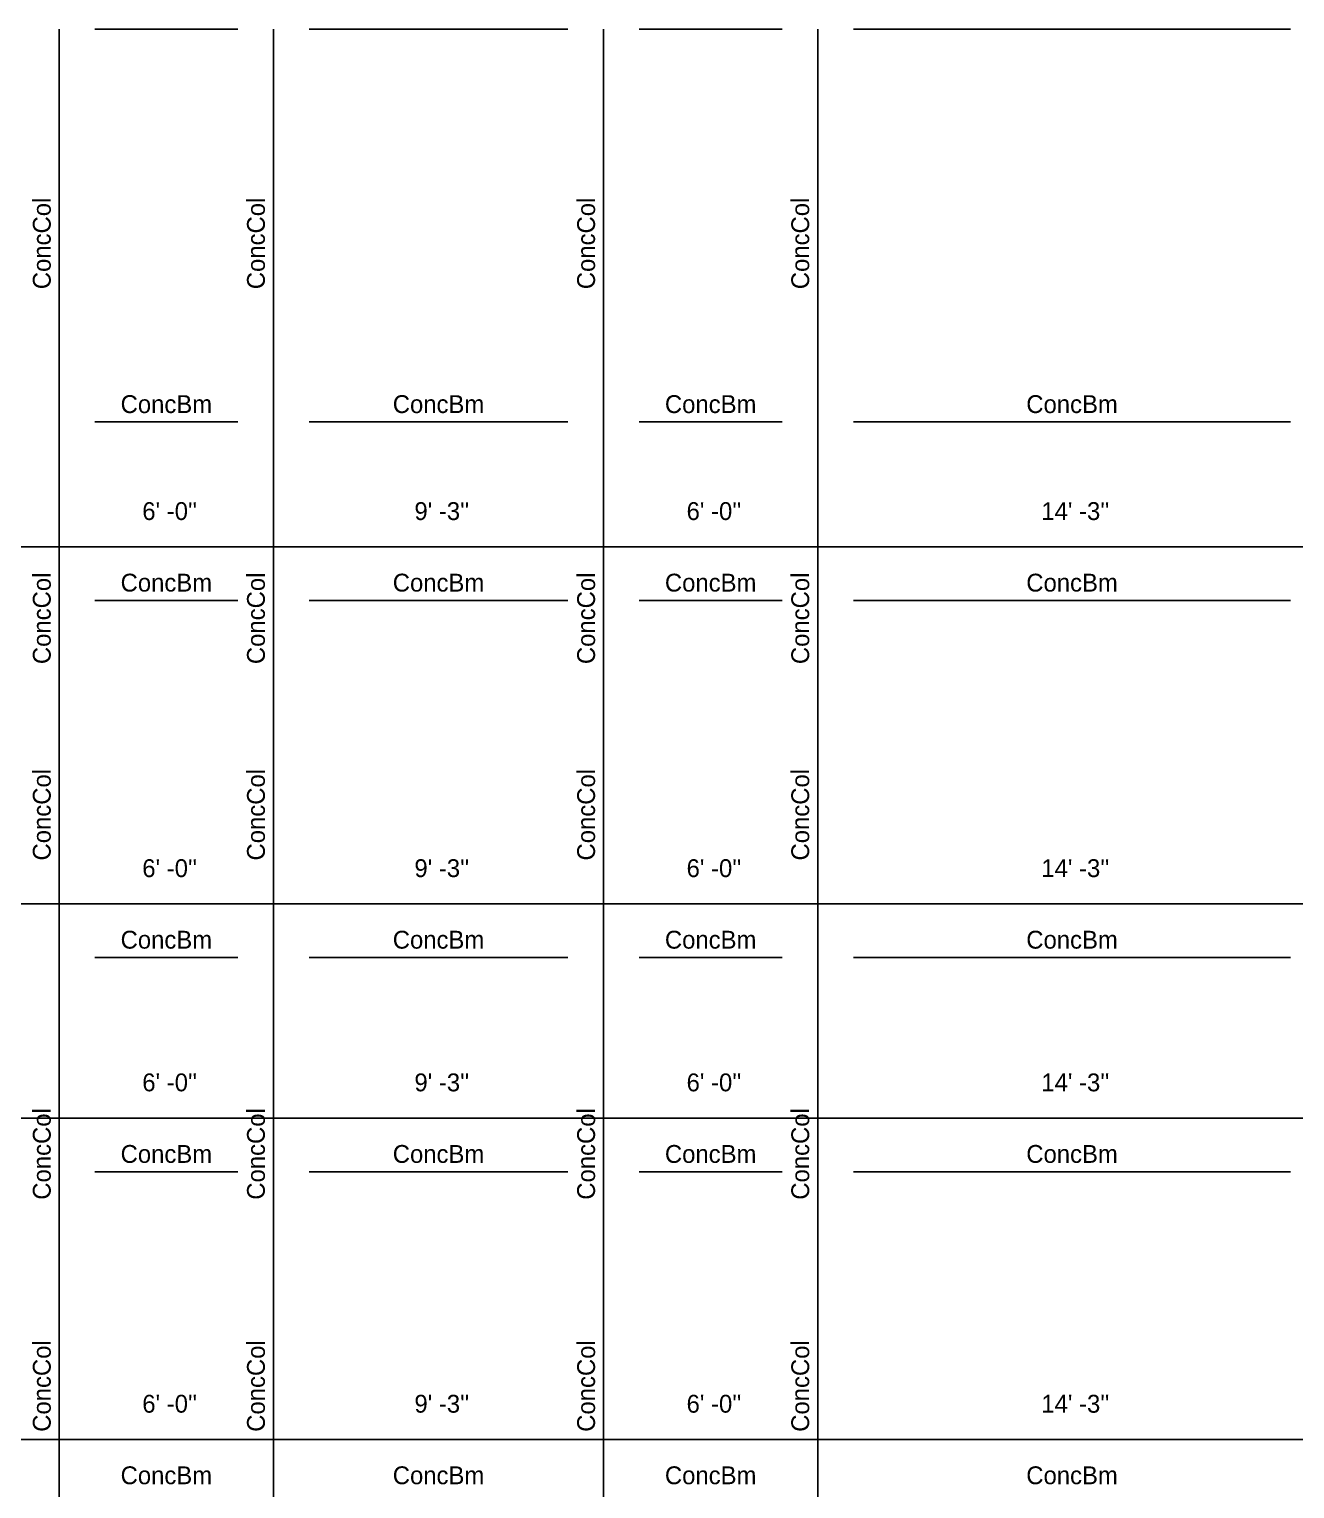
# Model space of a CAD drawing. Extents: x -38 to 2998, y -195 to 11529.
# Drawn here: x 904.9 to 1330.4, y 1621.5 to 2112 of the extents above; entities that cross this region are included whole.
import ezdxf
from ezdxf.enums import TextEntityAlignment as Align

# ---------------------------------------------------------------- set-up
doc = ezdxf.new("R2010")
doc.units = 0
doc.header["$MEASUREMENT"] = 0
doc.layers.get('0').update_dxf_attribs({"linetype": 'CONTINUOUS'})
for name, color, linetype in [('CENTERLINES', 7, 'CONTINUOUS'), ('DIMENSIONS', 4, 'CONTINUOUS'), ('TEXT', 5, 'CONTINUOUS')]:
    doc.layers.add(name, color=color, linetype=linetype)
doc.dimstyles.get("Standard").update_dxf_attribs({"dimtxt": 0.18, "dimasz": 0.18, "dimexe": 0.18, "dimexo": 0.0625, "dimgap": 0.09, "dimtad": 0, "dimtih": 1, "dimtoh": 1, "dimdec": 4, "dimzin": 0, "dimtxsty": 'STANDARD', "dimcen": 0.09, "dimazin": 3, "dimtfac": 1, "dimtdec": 4, "dimtofl": 0, "dimtmove": 0, "dimatfit": 3, "dimtolj": 1, "dimtzin": 0})

# ---------------------------------------------------------------- blocks, each defined once
blk = doc.blocks.new('*D3475')
at = {"color": 1, "linetype": 'BYBLOCK'}
for points in [[(748.77, 1750.77), (747.71, 1749.71), (740.29, 1742.29), (739.23, 1741.23)], [(919.77, 1750.77), (918.71, 1749.71), (911.29, 1742.29), (910.23, 1741.23)]]:
    blk.add_solid(points, dxfattribs=at)
at = {"layer": 'DIMENSIONS', "color": 9, "linetype": 'BYBLOCK'}
for p, q in [((744, 1746), (744, 1764)), ((915, 1746), (915, 1764))]:
    blk.add_line(p, q, dxfattribs=at)
at = {"layer": 'DIMENSIONS', "color": 0, "linetype": 'BYBLOCK'}
blk.add_line((744, 1746), (915, 1746), dxfattribs=at)
at = {"layer": 'DIMENSIONS', "color": 0, "linetype": 'BYBLOCK', "insert": (829.5, 1758), "char_height": 6, "attachment_point": 5}
blk.add_mtext("\\A1; 14' -3''", dxfattribs=at)
blk = doc.blocks.new('*D3476')
at = {"color": 1, "linetype": 'BYBLOCK'}
for points in [[(919.77, 1750.77), (918.71, 1749.71), (911.29, 1742.29), (910.23, 1741.23)], [(991.77, 1750.77), (990.71, 1749.71), (983.29, 1742.29), (982.23, 1741.23)]]:
    blk.add_solid(points, dxfattribs=at)
at = {"layer": 'DIMENSIONS', "color": 9, "linetype": 'BYBLOCK'}
for p, q in [((915, 1746), (915, 1764)), ((987, 1746), (987, 1764))]:
    blk.add_line(p, q, dxfattribs=at)
at = {"layer": 'DIMENSIONS', "color": 0, "linetype": 'BYBLOCK'}
blk.add_line((915, 1746), (987, 1746), dxfattribs=at)
at = {"layer": 'DIMENSIONS', "color": 0, "linetype": 'BYBLOCK', "insert": (951, 1758), "char_height": 6, "attachment_point": 5}
blk.add_mtext("\\A1; 6' -0''", dxfattribs=at)
blk = doc.blocks.new('*D3477')
at = {"color": 1, "linetype": 'BYBLOCK'}
for points in [[(991.77, 1750.77), (990.71, 1749.71), (983.29, 1742.29), (982.23, 1741.23)], [(1102.77, 1750.77), (1101.71, 1749.71), (1094.29, 1742.29), (1093.23, 1741.23)]]:
    blk.add_solid(points, dxfattribs=at)
at = {"layer": 'DIMENSIONS', "color": 9, "linetype": 'BYBLOCK'}
for p, q in [((987, 1746), (987, 1764)), ((1098, 1746), (1098, 1764))]:
    blk.add_line(p, q, dxfattribs=at)
at = {"layer": 'DIMENSIONS', "color": 0, "linetype": 'BYBLOCK'}
blk.add_line((987, 1746), (1098, 1746), dxfattribs=at)
at = {"layer": 'DIMENSIONS', "color": 0, "linetype": 'BYBLOCK', "insert": (1042.5, 1758), "char_height": 6, "attachment_point": 5}
blk.add_mtext("\\A1; 9' -3''", dxfattribs=at)
blk = doc.blocks.new('*D3478')
at = {"color": 1, "linetype": 'BYBLOCK'}
for points in [[(1102.77, 1750.77), (1101.71, 1749.71), (1094.29, 1742.29), (1093.23, 1741.23)], [(1174.77, 1750.77), (1173.71, 1749.71), (1166.29, 1742.29), (1165.23, 1741.23)]]:
    blk.add_solid(points, dxfattribs=at)
at = {"layer": 'DIMENSIONS', "color": 9, "linetype": 'BYBLOCK'}
for p, q in [((1098, 1746), (1098, 1764)), ((1170, 1746), (1170, 1764))]:
    blk.add_line(p, q, dxfattribs=at)
at = {"layer": 'DIMENSIONS', "color": 0, "linetype": 'BYBLOCK'}
blk.add_line((1098, 1746), (1170, 1746), dxfattribs=at)
at = {"layer": 'DIMENSIONS', "color": 0, "linetype": 'BYBLOCK', "insert": (1134, 1758), "char_height": 6, "attachment_point": 5}
blk.add_mtext("\\A1; 6' -0''", dxfattribs=at)
blk = doc.blocks.new('*D3479')
at = {"color": 1, "linetype": 'BYBLOCK'}
for points in [[(1174.77, 1750.77), (1173.71, 1749.71), (1166.29, 1742.29), (1165.23, 1741.23)], [(1345.77, 1750.77), (1344.71, 1749.71), (1337.29, 1742.29), (1336.23, 1741.23)]]:
    blk.add_solid(points, dxfattribs=at)
at = {"layer": 'DIMENSIONS', "color": 9, "linetype": 'BYBLOCK'}
for p, q in [((1170, 1746), (1170, 1764)), ((1341, 1746), (1341, 1764))]:
    blk.add_line(p, q, dxfattribs=at)
at = {"layer": 'DIMENSIONS', "color": 0, "linetype": 'BYBLOCK'}
blk.add_line((1170, 1746), (1341, 1746), dxfattribs=at)
at = {"layer": 'DIMENSIONS', "color": 0, "linetype": 'BYBLOCK', "insert": (1255.5, 1758), "char_height": 6, "attachment_point": 5}
blk.add_mtext("\\A1; 14' -3''", dxfattribs=at)
blk = doc.blocks.new('*D3491')
at = {"color": 1, "linetype": 'BYBLOCK'}
for points in [[(748.77, 1942.77), (747.71, 1941.71), (740.29, 1934.29), (739.23, 1933.23)], [(919.77, 1942.77), (918.71, 1941.71), (911.29, 1934.29), (910.23, 1933.23)]]:
    blk.add_solid(points, dxfattribs=at)
at = {"layer": 'DIMENSIONS', "color": 9, "linetype": 'BYBLOCK'}
for p, q in [((744, 1938), (744, 1956)), ((915, 1938), (915, 1956))]:
    blk.add_line(p, q, dxfattribs=at)
at = {"layer": 'DIMENSIONS', "color": 0, "linetype": 'BYBLOCK'}
blk.add_line((744, 1938), (915, 1938), dxfattribs=at)
at = {"layer": 'DIMENSIONS', "color": 0, "linetype": 'BYBLOCK', "insert": (829.5, 1950), "char_height": 6, "attachment_point": 5}
blk.add_mtext("\\A1; 14' -3''", dxfattribs=at)
blk = doc.blocks.new('*D3492')
at = {"color": 1, "linetype": 'BYBLOCK'}
for points in [[(919.77, 1942.77), (918.71, 1941.71), (911.29, 1934.29), (910.23, 1933.23)], [(991.77, 1942.77), (990.71, 1941.71), (983.29, 1934.29), (982.23, 1933.23)]]:
    blk.add_solid(points, dxfattribs=at)
at = {"layer": 'DIMENSIONS', "color": 9, "linetype": 'BYBLOCK'}
for p, q in [((915, 1938), (915, 1956)), ((987, 1938), (987, 1956))]:
    blk.add_line(p, q, dxfattribs=at)
at = {"layer": 'DIMENSIONS', "color": 0, "linetype": 'BYBLOCK'}
blk.add_line((915, 1938), (987, 1938), dxfattribs=at)
at = {"layer": 'DIMENSIONS', "color": 0, "linetype": 'BYBLOCK', "insert": (951, 1950), "char_height": 6, "attachment_point": 5}
blk.add_mtext("\\A1; 6' -0''", dxfattribs=at)
blk = doc.blocks.new('*D3493')
at = {"color": 1, "linetype": 'BYBLOCK'}
for points in [[(991.77, 1942.77), (990.71, 1941.71), (983.29, 1934.29), (982.23, 1933.23)], [(1102.77, 1942.77), (1101.71, 1941.71), (1094.29, 1934.29), (1093.23, 1933.23)]]:
    blk.add_solid(points, dxfattribs=at)
at = {"layer": 'DIMENSIONS', "color": 9, "linetype": 'BYBLOCK'}
for p, q in [((987, 1938), (987, 1956)), ((1098, 1938), (1098, 1956))]:
    blk.add_line(p, q, dxfattribs=at)
at = {"layer": 'DIMENSIONS', "color": 0, "linetype": 'BYBLOCK'}
blk.add_line((987, 1938), (1098, 1938), dxfattribs=at)
at = {"layer": 'DIMENSIONS', "color": 0, "linetype": 'BYBLOCK', "insert": (1042.5, 1950), "char_height": 6, "attachment_point": 5}
blk.add_mtext("\\A1; 9' -3''", dxfattribs=at)
blk = doc.blocks.new('*D3494')
at = {"color": 1, "linetype": 'BYBLOCK'}
for points in [[(1102.77, 1942.77), (1101.71, 1941.71), (1094.29, 1934.29), (1093.23, 1933.23)], [(1174.77, 1942.77), (1173.71, 1941.71), (1166.29, 1934.29), (1165.23, 1933.23)]]:
    blk.add_solid(points, dxfattribs=at)
at = {"layer": 'DIMENSIONS', "color": 9, "linetype": 'BYBLOCK'}
for p, q in [((1098, 1938), (1098, 1956)), ((1170, 1938), (1170, 1956))]:
    blk.add_line(p, q, dxfattribs=at)
at = {"layer": 'DIMENSIONS', "color": 0, "linetype": 'BYBLOCK'}
blk.add_line((1098, 1938), (1170, 1938), dxfattribs=at)
at = {"layer": 'DIMENSIONS', "color": 0, "linetype": 'BYBLOCK', "insert": (1134, 1950), "char_height": 6, "attachment_point": 5}
blk.add_mtext("\\A1; 6' -0''", dxfattribs=at)
blk = doc.blocks.new('*D3495')
at = {"color": 1, "linetype": 'BYBLOCK'}
for points in [[(1174.77, 1942.77), (1173.71, 1941.71), (1166.29, 1934.29), (1165.23, 1933.23)], [(1345.77, 1942.77), (1344.71, 1941.71), (1337.29, 1934.29), (1336.23, 1933.23)]]:
    blk.add_solid(points, dxfattribs=at)
at = {"layer": 'DIMENSIONS', "color": 9, "linetype": 'BYBLOCK'}
for p, q in [((1170, 1938), (1170, 1956)), ((1341, 1938), (1341, 1956))]:
    blk.add_line(p, q, dxfattribs=at)
at = {"layer": 'DIMENSIONS', "color": 0, "linetype": 'BYBLOCK'}
blk.add_line((1170, 1938), (1341, 1938), dxfattribs=at)
at = {"layer": 'DIMENSIONS', "color": 0, "linetype": 'BYBLOCK', "insert": (1255.5, 1950), "char_height": 6, "attachment_point": 5}
blk.add_mtext("\\A1; 14' -3''", dxfattribs=at)
blk = doc.blocks.new('*D3945')
at = {"color": 1, "linetype": 'BYBLOCK'}
for points in [[(748.77, 1642.77), (747.71, 1641.71), (740.29, 1634.29), (739.23, 1633.23)], [(919.77, 1642.77), (918.71, 1641.71), (911.29, 1634.29), (910.23, 1633.23)]]:
    blk.add_solid(points, dxfattribs=at)
at = {"layer": 'DIMENSIONS', "color": 9, "linetype": 'BYBLOCK'}
for p, q in [((744, 1638), (744, 1656)), ((915, 1638), (915, 1656))]:
    blk.add_line(p, q, dxfattribs=at)
at = {"layer": 'DIMENSIONS', "color": 0, "linetype": 'BYBLOCK'}
blk.add_line((744, 1638), (915, 1638), dxfattribs=at)
at = {"layer": 'DIMENSIONS', "color": 0, "linetype": 'BYBLOCK', "insert": (829.5, 1650), "char_height": 6, "attachment_point": 5}
blk.add_mtext("\\A1; 14' -3''", dxfattribs=at)
blk = doc.blocks.new('*D3946')
at = {"color": 1, "linetype": 'BYBLOCK'}
for points in [[(919.77, 1642.77), (918.71, 1641.71), (911.29, 1634.29), (910.23, 1633.23)], [(991.77, 1642.77), (990.71, 1641.71), (983.29, 1634.29), (982.23, 1633.23)]]:
    blk.add_solid(points, dxfattribs=at)
at = {"layer": 'DIMENSIONS', "color": 9, "linetype": 'BYBLOCK'}
for p, q in [((915, 1638), (915, 1656)), ((987, 1638), (987, 1656))]:
    blk.add_line(p, q, dxfattribs=at)
at = {"layer": 'DIMENSIONS', "color": 0, "linetype": 'BYBLOCK'}
blk.add_line((915, 1638), (987, 1638), dxfattribs=at)
at = {"layer": 'DIMENSIONS', "color": 0, "linetype": 'BYBLOCK', "insert": (951, 1650), "char_height": 6, "attachment_point": 5}
blk.add_mtext("\\A1; 6' -0''", dxfattribs=at)
blk = doc.blocks.new('*D3947')
at = {"color": 1, "linetype": 'BYBLOCK'}
for points in [[(991.77, 1642.77), (990.71, 1641.71), (983.29, 1634.29), (982.23, 1633.23)], [(1102.77, 1642.77), (1101.71, 1641.71), (1094.29, 1634.29), (1093.23, 1633.23)]]:
    blk.add_solid(points, dxfattribs=at)
at = {"layer": 'DIMENSIONS', "color": 9, "linetype": 'BYBLOCK'}
for p, q in [((987, 1638), (987, 1656)), ((1098, 1638), (1098, 1656))]:
    blk.add_line(p, q, dxfattribs=at)
at = {"layer": 'DIMENSIONS', "color": 0, "linetype": 'BYBLOCK'}
blk.add_line((987, 1638), (1098, 1638), dxfattribs=at)
at = {"layer": 'DIMENSIONS', "color": 0, "linetype": 'BYBLOCK', "insert": (1042.5, 1650), "char_height": 6, "attachment_point": 5}
blk.add_mtext("\\A1; 9' -3''", dxfattribs=at)
blk = doc.blocks.new('*D3948')
at = {"color": 1, "linetype": 'BYBLOCK'}
for points in [[(1102.77, 1642.77), (1101.71, 1641.71), (1094.29, 1634.29), (1093.23, 1633.23)], [(1174.77, 1642.77), (1173.71, 1641.71), (1166.29, 1634.29), (1165.23, 1633.23)]]:
    blk.add_solid(points, dxfattribs=at)
at = {"layer": 'DIMENSIONS', "color": 9, "linetype": 'BYBLOCK'}
for p, q in [((1098, 1638), (1098, 1656)), ((1170, 1638), (1170, 1656))]:
    blk.add_line(p, q, dxfattribs=at)
at = {"layer": 'DIMENSIONS', "color": 0, "linetype": 'BYBLOCK'}
blk.add_line((1098, 1638), (1170, 1638), dxfattribs=at)
at = {"layer": 'DIMENSIONS', "color": 0, "linetype": 'BYBLOCK', "insert": (1134, 1650), "char_height": 6, "attachment_point": 5}
blk.add_mtext("\\A1; 6' -0''", dxfattribs=at)
blk = doc.blocks.new('*D3949')
at = {"color": 1, "linetype": 'BYBLOCK'}
for points in [[(1174.77, 1642.77), (1173.71, 1641.71), (1166.29, 1634.29), (1165.23, 1633.23)], [(1345.77, 1642.77), (1344.71, 1641.71), (1337.29, 1634.29), (1336.23, 1633.23)]]:
    blk.add_solid(points, dxfattribs=at)
at = {"layer": 'DIMENSIONS', "color": 9, "linetype": 'BYBLOCK'}
for p, q in [((1170, 1638), (1170, 1656)), ((1341, 1638), (1341, 1656))]:
    blk.add_line(p, q, dxfattribs=at)
at = {"layer": 'DIMENSIONS', "color": 0, "linetype": 'BYBLOCK'}
blk.add_line((1170, 1638), (1341, 1638), dxfattribs=at)
at = {"layer": 'DIMENSIONS', "color": 0, "linetype": 'BYBLOCK', "insert": (1255.5, 1650), "char_height": 6, "attachment_point": 5}
blk.add_mtext("\\A1; 14' -3''", dxfattribs=at)
blk = doc.blocks.new('*D3961')
at = {"color": 1, "linetype": 'BYBLOCK'}
for points in [[(748.77, 1822.77), (747.71, 1821.71), (740.29, 1814.29), (739.23, 1813.23)], [(919.77, 1822.77), (918.71, 1821.71), (911.29, 1814.29), (910.23, 1813.23)]]:
    blk.add_solid(points, dxfattribs=at)
at = {"layer": 'DIMENSIONS', "color": 9, "linetype": 'BYBLOCK'}
for p, q in [((744, 1818), (744, 1836)), ((915, 1818), (915, 1836))]:
    blk.add_line(p, q, dxfattribs=at)
at = {"layer": 'DIMENSIONS', "color": 0, "linetype": 'BYBLOCK'}
blk.add_line((744, 1818), (915, 1818), dxfattribs=at)
at = {"layer": 'DIMENSIONS', "color": 0, "linetype": 'BYBLOCK', "insert": (829.5, 1830), "char_height": 6, "attachment_point": 5}
blk.add_mtext("\\A1; 14' -3''", dxfattribs=at)
blk = doc.blocks.new('*D3962')
at = {"color": 1, "linetype": 'BYBLOCK'}
for points in [[(919.77, 1822.77), (918.71, 1821.71), (911.29, 1814.29), (910.23, 1813.23)], [(991.77, 1822.77), (990.71, 1821.71), (983.29, 1814.29), (982.23, 1813.23)]]:
    blk.add_solid(points, dxfattribs=at)
at = {"layer": 'DIMENSIONS', "color": 9, "linetype": 'BYBLOCK'}
for p, q in [((915, 1818), (915, 1836)), ((987, 1818), (987, 1836))]:
    blk.add_line(p, q, dxfattribs=at)
at = {"layer": 'DIMENSIONS', "color": 0, "linetype": 'BYBLOCK'}
blk.add_line((915, 1818), (987, 1818), dxfattribs=at)
at = {"layer": 'DIMENSIONS', "color": 0, "linetype": 'BYBLOCK', "insert": (951, 1830), "char_height": 6, "attachment_point": 5}
blk.add_mtext("\\A1; 6' -0''", dxfattribs=at)
blk = doc.blocks.new('*D3963')
at = {"color": 1, "linetype": 'BYBLOCK'}
for points in [[(991.77, 1822.77), (990.71, 1821.71), (983.29, 1814.29), (982.23, 1813.23)], [(1102.77, 1822.77), (1101.71, 1821.71), (1094.29, 1814.29), (1093.23, 1813.23)]]:
    blk.add_solid(points, dxfattribs=at)
at = {"layer": 'DIMENSIONS', "color": 9, "linetype": 'BYBLOCK'}
for p, q in [((987, 1818), (987, 1836)), ((1098, 1818), (1098, 1836))]:
    blk.add_line(p, q, dxfattribs=at)
at = {"layer": 'DIMENSIONS', "color": 0, "linetype": 'BYBLOCK'}
blk.add_line((987, 1818), (1098, 1818), dxfattribs=at)
at = {"layer": 'DIMENSIONS', "color": 0, "linetype": 'BYBLOCK', "insert": (1042.5, 1830), "char_height": 6, "attachment_point": 5}
blk.add_mtext("\\A1; 9' -3''", dxfattribs=at)
blk = doc.blocks.new('*D3964')
at = {"color": 1, "linetype": 'BYBLOCK'}
for points in [[(1102.77, 1822.77), (1101.71, 1821.71), (1094.29, 1814.29), (1093.23, 1813.23)], [(1174.77, 1822.77), (1173.71, 1821.71), (1166.29, 1814.29), (1165.23, 1813.23)]]:
    blk.add_solid(points, dxfattribs=at)
at = {"layer": 'DIMENSIONS', "color": 9, "linetype": 'BYBLOCK'}
for p, q in [((1098, 1818), (1098, 1836)), ((1170, 1818), (1170, 1836))]:
    blk.add_line(p, q, dxfattribs=at)
at = {"layer": 'DIMENSIONS', "color": 0, "linetype": 'BYBLOCK'}
blk.add_line((1098, 1818), (1170, 1818), dxfattribs=at)
at = {"layer": 'DIMENSIONS', "color": 0, "linetype": 'BYBLOCK', "insert": (1134, 1830), "char_height": 6, "attachment_point": 5}
blk.add_mtext("\\A1; 6' -0''", dxfattribs=at)
blk = doc.blocks.new('*D3965')
at = {"color": 1, "linetype": 'BYBLOCK'}
for points in [[(1174.77, 1822.77), (1173.71, 1821.71), (1166.29, 1814.29), (1165.23, 1813.23)], [(1345.77, 1822.77), (1344.71, 1821.71), (1337.29, 1814.29), (1336.23, 1813.23)]]:
    blk.add_solid(points, dxfattribs=at)
at = {"layer": 'DIMENSIONS', "color": 9, "linetype": 'BYBLOCK'}
for p, q in [((1170, 1818), (1170, 1836)), ((1341, 1818), (1341, 1836))]:
    blk.add_line(p, q, dxfattribs=at)
at = {"layer": 'DIMENSIONS', "color": 0, "linetype": 'BYBLOCK'}
blk.add_line((1170, 1818), (1341, 1818), dxfattribs=at)
at = {"layer": 'DIMENSIONS', "color": 0, "linetype": 'BYBLOCK', "insert": (1255.5, 1830), "char_height": 6, "attachment_point": 5}
blk.add_mtext("\\A1; 14' -3''", dxfattribs=at)
blk = doc.blocks.new('*D4415')
at = {"color": 1, "linetype": 'BYBLOCK'}
for points in [[(748.77, 1642.77), (747.71, 1641.71), (740.29, 1634.29), (739.23, 1633.23)], [(919.77, 1642.77), (918.71, 1641.71), (911.29, 1634.29), (910.23, 1633.23)]]:
    blk.add_solid(points, dxfattribs=at)
at = {"layer": 'DIMENSIONS', "color": 9, "linetype": 'BYBLOCK'}
for p, q in [((744, 1638), (744, 1656)), ((915, 1638), (915, 1656))]:
    blk.add_line(p, q, dxfattribs=at)
at = {"layer": 'DIMENSIONS', "color": 0, "linetype": 'BYBLOCK'}
blk.add_line((744, 1638), (915, 1638), dxfattribs=at)
at = {"layer": 'DIMENSIONS', "color": 0, "linetype": 'BYBLOCK', "insert": (829.5, 1650), "char_height": 6, "attachment_point": 5}
blk.add_mtext("\\A1; 14' -3''", dxfattribs=at)
blk = doc.blocks.new('*D4416')
at = {"color": 1, "linetype": 'BYBLOCK'}
for points in [[(919.77, 1642.77), (918.71, 1641.71), (911.29, 1634.29), (910.23, 1633.23)], [(991.77, 1642.77), (990.71, 1641.71), (983.29, 1634.29), (982.23, 1633.23)]]:
    blk.add_solid(points, dxfattribs=at)
at = {"layer": 'DIMENSIONS', "color": 9, "linetype": 'BYBLOCK'}
for p, q in [((915, 1638), (915, 1656)), ((987, 1638), (987, 1656))]:
    blk.add_line(p, q, dxfattribs=at)
at = {"layer": 'DIMENSIONS', "color": 0, "linetype": 'BYBLOCK'}
blk.add_line((915, 1638), (987, 1638), dxfattribs=at)
at = {"layer": 'DIMENSIONS', "color": 0, "linetype": 'BYBLOCK', "insert": (951, 1650), "char_height": 6, "attachment_point": 5}
blk.add_mtext("\\A1; 6' -0''", dxfattribs=at)
blk = doc.blocks.new('*D4417')
at = {"color": 1, "linetype": 'BYBLOCK'}
for points in [[(991.77, 1642.77), (990.71, 1641.71), (983.29, 1634.29), (982.23, 1633.23)], [(1102.77, 1642.77), (1101.71, 1641.71), (1094.29, 1634.29), (1093.23, 1633.23)]]:
    blk.add_solid(points, dxfattribs=at)
at = {"layer": 'DIMENSIONS', "color": 9, "linetype": 'BYBLOCK'}
for p, q in [((987, 1638), (987, 1656)), ((1098, 1638), (1098, 1656))]:
    blk.add_line(p, q, dxfattribs=at)
at = {"layer": 'DIMENSIONS', "color": 0, "linetype": 'BYBLOCK'}
blk.add_line((987, 1638), (1098, 1638), dxfattribs=at)
at = {"layer": 'DIMENSIONS', "color": 0, "linetype": 'BYBLOCK', "insert": (1042.5, 1650), "char_height": 6, "attachment_point": 5}
blk.add_mtext("\\A1; 9' -3''", dxfattribs=at)
blk = doc.blocks.new('*D4418')
at = {"color": 1, "linetype": 'BYBLOCK'}
for points in [[(1102.77, 1642.77), (1101.71, 1641.71), (1094.29, 1634.29), (1093.23, 1633.23)], [(1174.77, 1642.77), (1173.71, 1641.71), (1166.29, 1634.29), (1165.23, 1633.23)]]:
    blk.add_solid(points, dxfattribs=at)
at = {"layer": 'DIMENSIONS', "color": 9, "linetype": 'BYBLOCK'}
for p, q in [((1098, 1638), (1098, 1656)), ((1170, 1638), (1170, 1656))]:
    blk.add_line(p, q, dxfattribs=at)
at = {"layer": 'DIMENSIONS', "color": 0, "linetype": 'BYBLOCK'}
blk.add_line((1098, 1638), (1170, 1638), dxfattribs=at)
at = {"layer": 'DIMENSIONS', "color": 0, "linetype": 'BYBLOCK', "insert": (1134, 1650), "char_height": 6, "attachment_point": 5}
blk.add_mtext("\\A1; 6' -0''", dxfattribs=at)
blk = doc.blocks.new('*D4419')
at = {"color": 1, "linetype": 'BYBLOCK'}
for points in [[(1174.77, 1642.77), (1173.71, 1641.71), (1166.29, 1634.29), (1165.23, 1633.23)], [(1345.77, 1642.77), (1344.71, 1641.71), (1337.29, 1634.29), (1336.23, 1633.23)]]:
    blk.add_solid(points, dxfattribs=at)
at = {"layer": 'DIMENSIONS', "color": 9, "linetype": 'BYBLOCK'}
for p, q in [((1170, 1638), (1170, 1656)), ((1341, 1638), (1341, 1656))]:
    blk.add_line(p, q, dxfattribs=at)
at = {"layer": 'DIMENSIONS', "color": 0, "linetype": 'BYBLOCK'}
blk.add_line((1170, 1638), (1341, 1638), dxfattribs=at)
at = {"layer": 'DIMENSIONS', "color": 0, "linetype": 'BYBLOCK', "insert": (1255.5, 1650), "char_height": 6, "attachment_point": 5}
blk.add_mtext("\\A1; 14' -3''", dxfattribs=at)
blk = doc.blocks.new('*D4431')
at = {"color": 1, "linetype": 'BYBLOCK'}
for points in [[(748.77, 1822.77), (747.71, 1821.71), (740.29, 1814.29), (739.23, 1813.23)], [(919.77, 1822.77), (918.71, 1821.71), (911.29, 1814.29), (910.23, 1813.23)]]:
    blk.add_solid(points, dxfattribs=at)
at = {"layer": 'DIMENSIONS', "color": 9, "linetype": 'BYBLOCK'}
for p, q in [((744, 1818), (744, 1836)), ((915, 1818), (915, 1836))]:
    blk.add_line(p, q, dxfattribs=at)
at = {"layer": 'DIMENSIONS', "color": 0, "linetype": 'BYBLOCK'}
blk.add_line((744, 1818), (915, 1818), dxfattribs=at)
at = {"layer": 'DIMENSIONS', "color": 0, "linetype": 'BYBLOCK', "insert": (829.5, 1830), "char_height": 6, "attachment_point": 5}
blk.add_mtext("\\A1; 14' -3''", dxfattribs=at)
blk = doc.blocks.new('*D4432')
at = {"color": 1, "linetype": 'BYBLOCK'}
for points in [[(919.77, 1822.77), (918.71, 1821.71), (911.29, 1814.29), (910.23, 1813.23)], [(991.77, 1822.77), (990.71, 1821.71), (983.29, 1814.29), (982.23, 1813.23)]]:
    blk.add_solid(points, dxfattribs=at)
at = {"layer": 'DIMENSIONS', "color": 9, "linetype": 'BYBLOCK'}
for p, q in [((915, 1818), (915, 1836)), ((987, 1818), (987, 1836))]:
    blk.add_line(p, q, dxfattribs=at)
at = {"layer": 'DIMENSIONS', "color": 0, "linetype": 'BYBLOCK'}
blk.add_line((915, 1818), (987, 1818), dxfattribs=at)
at = {"layer": 'DIMENSIONS', "color": 0, "linetype": 'BYBLOCK', "insert": (951, 1830), "char_height": 6, "attachment_point": 5}
blk.add_mtext("\\A1; 6' -0''", dxfattribs=at)
blk = doc.blocks.new('*D4433')
at = {"color": 1, "linetype": 'BYBLOCK'}
for points in [[(991.77, 1822.77), (990.71, 1821.71), (983.29, 1814.29), (982.23, 1813.23)], [(1102.77, 1822.77), (1101.71, 1821.71), (1094.29, 1814.29), (1093.23, 1813.23)]]:
    blk.add_solid(points, dxfattribs=at)
at = {"layer": 'DIMENSIONS', "color": 9, "linetype": 'BYBLOCK'}
for p, q in [((987, 1818), (987, 1836)), ((1098, 1818), (1098, 1836))]:
    blk.add_line(p, q, dxfattribs=at)
at = {"layer": 'DIMENSIONS', "color": 0, "linetype": 'BYBLOCK'}
blk.add_line((987, 1818), (1098, 1818), dxfattribs=at)
at = {"layer": 'DIMENSIONS', "color": 0, "linetype": 'BYBLOCK', "insert": (1042.5, 1830), "char_height": 6, "attachment_point": 5}
blk.add_mtext("\\A1; 9' -3''", dxfattribs=at)
blk = doc.blocks.new('*D4434')
at = {"color": 1, "linetype": 'BYBLOCK'}
for points in [[(1102.77, 1822.77), (1101.71, 1821.71), (1094.29, 1814.29), (1093.23, 1813.23)], [(1174.77, 1822.77), (1173.71, 1821.71), (1166.29, 1814.29), (1165.23, 1813.23)]]:
    blk.add_solid(points, dxfattribs=at)
at = {"layer": 'DIMENSIONS', "color": 9, "linetype": 'BYBLOCK'}
for p, q in [((1098, 1818), (1098, 1836)), ((1170, 1818), (1170, 1836))]:
    blk.add_line(p, q, dxfattribs=at)
at = {"layer": 'DIMENSIONS', "color": 0, "linetype": 'BYBLOCK'}
blk.add_line((1098, 1818), (1170, 1818), dxfattribs=at)
at = {"layer": 'DIMENSIONS', "color": 0, "linetype": 'BYBLOCK', "insert": (1134, 1830), "char_height": 6, "attachment_point": 5}
blk.add_mtext("\\A1; 6' -0''", dxfattribs=at)
blk = doc.blocks.new('*D4435')
at = {"color": 1, "linetype": 'BYBLOCK'}
for points in [[(1174.77, 1822.77), (1173.71, 1821.71), (1166.29, 1814.29), (1165.23, 1813.23)], [(1345.77, 1822.77), (1344.71, 1821.71), (1337.29, 1814.29), (1336.23, 1813.23)]]:
    blk.add_solid(points, dxfattribs=at)
at = {"layer": 'DIMENSIONS', "color": 9, "linetype": 'BYBLOCK'}
for p, q in [((1170, 1818), (1170, 1836)), ((1341, 1818), (1341, 1836))]:
    blk.add_line(p, q, dxfattribs=at)
at = {"layer": 'DIMENSIONS', "color": 0, "linetype": 'BYBLOCK'}
blk.add_line((1170, 1818), (1341, 1818), dxfattribs=at)
at = {"layer": 'DIMENSIONS', "color": 0, "linetype": 'BYBLOCK', "insert": (1255.5, 1830), "char_height": 6, "attachment_point": 5}
blk.add_mtext("\\A1; 14' -3''", dxfattribs=at)
blk = doc.blocks.new('*D4885')
at = {"color": 1, "linetype": 'BYBLOCK'}
for points in [[(748.77, 1642.77), (747.71, 1641.71), (740.29, 1634.29), (739.23, 1633.23)], [(919.77, 1642.77), (918.71, 1641.71), (911.29, 1634.29), (910.23, 1633.23)]]:
    blk.add_solid(points, dxfattribs=at)
at = {"layer": 'DIMENSIONS', "color": 9, "linetype": 'BYBLOCK'}
for p, q in [((744, 1638), (744, 1656)), ((915, 1638), (915, 1656))]:
    blk.add_line(p, q, dxfattribs=at)
at = {"layer": 'DIMENSIONS', "color": 0, "linetype": 'BYBLOCK'}
blk.add_line((744, 1638), (915, 1638), dxfattribs=at)
at = {"layer": 'DIMENSIONS', "color": 0, "linetype": 'BYBLOCK', "insert": (829.5, 1650), "char_height": 6, "attachment_point": 5}
blk.add_mtext("\\A1; 14' -3''", dxfattribs=at)
blk = doc.blocks.new('*D4886')
at = {"color": 1, "linetype": 'BYBLOCK'}
for points in [[(919.77, 1642.77), (918.71, 1641.71), (911.29, 1634.29), (910.23, 1633.23)], [(991.77, 1642.77), (990.71, 1641.71), (983.29, 1634.29), (982.23, 1633.23)]]:
    blk.add_solid(points, dxfattribs=at)
at = {"layer": 'DIMENSIONS', "color": 9, "linetype": 'BYBLOCK'}
for p, q in [((915, 1638), (915, 1656)), ((987, 1638), (987, 1656))]:
    blk.add_line(p, q, dxfattribs=at)
at = {"layer": 'DIMENSIONS', "color": 0, "linetype": 'BYBLOCK'}
blk.add_line((915, 1638), (987, 1638), dxfattribs=at)
at = {"layer": 'DIMENSIONS', "color": 0, "linetype": 'BYBLOCK', "insert": (951, 1650), "char_height": 6, "attachment_point": 5}
blk.add_mtext("\\A1; 6' -0''", dxfattribs=at)
blk = doc.blocks.new('*D4887')
at = {"color": 1, "linetype": 'BYBLOCK'}
for points in [[(991.77, 1642.77), (990.71, 1641.71), (983.29, 1634.29), (982.23, 1633.23)], [(1102.77, 1642.77), (1101.71, 1641.71), (1094.29, 1634.29), (1093.23, 1633.23)]]:
    blk.add_solid(points, dxfattribs=at)
at = {"layer": 'DIMENSIONS', "color": 9, "linetype": 'BYBLOCK'}
for p, q in [((987, 1638), (987, 1656)), ((1098, 1638), (1098, 1656))]:
    blk.add_line(p, q, dxfattribs=at)
at = {"layer": 'DIMENSIONS', "color": 0, "linetype": 'BYBLOCK'}
blk.add_line((987, 1638), (1098, 1638), dxfattribs=at)
at = {"layer": 'DIMENSIONS', "color": 0, "linetype": 'BYBLOCK', "insert": (1042.5, 1650), "char_height": 6, "attachment_point": 5}
blk.add_mtext("\\A1; 9' -3''", dxfattribs=at)
blk = doc.blocks.new('*D4888')
at = {"color": 1, "linetype": 'BYBLOCK'}
for points in [[(1102.77, 1642.77), (1101.71, 1641.71), (1094.29, 1634.29), (1093.23, 1633.23)], [(1174.77, 1642.77), (1173.71, 1641.71), (1166.29, 1634.29), (1165.23, 1633.23)]]:
    blk.add_solid(points, dxfattribs=at)
at = {"layer": 'DIMENSIONS', "color": 9, "linetype": 'BYBLOCK'}
for p, q in [((1098, 1638), (1098, 1656)), ((1170, 1638), (1170, 1656))]:
    blk.add_line(p, q, dxfattribs=at)
at = {"layer": 'DIMENSIONS', "color": 0, "linetype": 'BYBLOCK'}
blk.add_line((1098, 1638), (1170, 1638), dxfattribs=at)
at = {"layer": 'DIMENSIONS', "color": 0, "linetype": 'BYBLOCK', "insert": (1134, 1650), "char_height": 6, "attachment_point": 5}
blk.add_mtext("\\A1; 6' -0''", dxfattribs=at)
blk = doc.blocks.new('*D4889')
at = {"color": 1, "linetype": 'BYBLOCK'}
for points in [[(1174.77, 1642.77), (1173.71, 1641.71), (1166.29, 1634.29), (1165.23, 1633.23)], [(1345.77, 1642.77), (1344.71, 1641.71), (1337.29, 1634.29), (1336.23, 1633.23)]]:
    blk.add_solid(points, dxfattribs=at)
at = {"layer": 'DIMENSIONS', "color": 9, "linetype": 'BYBLOCK'}
for p, q in [((1170, 1638), (1170, 1656)), ((1341, 1638), (1341, 1656))]:
    blk.add_line(p, q, dxfattribs=at)
at = {"layer": 'DIMENSIONS', "color": 0, "linetype": 'BYBLOCK'}
blk.add_line((1170, 1638), (1341, 1638), dxfattribs=at)
at = {"layer": 'DIMENSIONS', "color": 0, "linetype": 'BYBLOCK', "insert": (1255.5, 1650), "char_height": 6, "attachment_point": 5}
blk.add_mtext("\\A1; 14' -3''", dxfattribs=at)
blk = doc.blocks.new('*D4901')
at = {"color": 1, "linetype": 'BYBLOCK'}
for points in [[(748.77, 1822.77), (747.71, 1821.71), (740.29, 1814.29), (739.23, 1813.23)], [(919.77, 1822.77), (918.71, 1821.71), (911.29, 1814.29), (910.23, 1813.23)]]:
    blk.add_solid(points, dxfattribs=at)
at = {"layer": 'DIMENSIONS', "color": 9, "linetype": 'BYBLOCK'}
for p, q in [((744, 1818), (744, 1836)), ((915, 1818), (915, 1836))]:
    blk.add_line(p, q, dxfattribs=at)
at = {"layer": 'DIMENSIONS', "color": 0, "linetype": 'BYBLOCK'}
blk.add_line((744, 1818), (915, 1818), dxfattribs=at)
at = {"layer": 'DIMENSIONS', "color": 0, "linetype": 'BYBLOCK', "insert": (829.5, 1830), "char_height": 6, "attachment_point": 5}
blk.add_mtext("\\A1; 14' -3''", dxfattribs=at)
blk = doc.blocks.new('*D4902')
at = {"color": 1, "linetype": 'BYBLOCK'}
for points in [[(919.77, 1822.77), (918.71, 1821.71), (911.29, 1814.29), (910.23, 1813.23)], [(991.77, 1822.77), (990.71, 1821.71), (983.29, 1814.29), (982.23, 1813.23)]]:
    blk.add_solid(points, dxfattribs=at)
at = {"layer": 'DIMENSIONS', "color": 9, "linetype": 'BYBLOCK'}
for p, q in [((915, 1818), (915, 1836)), ((987, 1818), (987, 1836))]:
    blk.add_line(p, q, dxfattribs=at)
at = {"layer": 'DIMENSIONS', "color": 0, "linetype": 'BYBLOCK'}
blk.add_line((915, 1818), (987, 1818), dxfattribs=at)
at = {"layer": 'DIMENSIONS', "color": 0, "linetype": 'BYBLOCK', "insert": (951, 1830), "char_height": 6, "attachment_point": 5}
blk.add_mtext("\\A1; 6' -0''", dxfattribs=at)
blk = doc.blocks.new('*D4903')
at = {"color": 1, "linetype": 'BYBLOCK'}
for points in [[(991.77, 1822.77), (990.71, 1821.71), (983.29, 1814.29), (982.23, 1813.23)], [(1102.77, 1822.77), (1101.71, 1821.71), (1094.29, 1814.29), (1093.23, 1813.23)]]:
    blk.add_solid(points, dxfattribs=at)
at = {"layer": 'DIMENSIONS', "color": 9, "linetype": 'BYBLOCK'}
for p, q in [((987, 1818), (987, 1836)), ((1098, 1818), (1098, 1836))]:
    blk.add_line(p, q, dxfattribs=at)
at = {"layer": 'DIMENSIONS', "color": 0, "linetype": 'BYBLOCK'}
blk.add_line((987, 1818), (1098, 1818), dxfattribs=at)
at = {"layer": 'DIMENSIONS', "color": 0, "linetype": 'BYBLOCK', "insert": (1042.5, 1830), "char_height": 6, "attachment_point": 5}
blk.add_mtext("\\A1; 9' -3''", dxfattribs=at)
blk = doc.blocks.new('*D4904')
at = {"color": 1, "linetype": 'BYBLOCK'}
for points in [[(1102.77, 1822.77), (1101.71, 1821.71), (1094.29, 1814.29), (1093.23, 1813.23)], [(1174.77, 1822.77), (1173.71, 1821.71), (1166.29, 1814.29), (1165.23, 1813.23)]]:
    blk.add_solid(points, dxfattribs=at)
at = {"layer": 'DIMENSIONS', "color": 9, "linetype": 'BYBLOCK'}
for p, q in [((1098, 1818), (1098, 1836)), ((1170, 1818), (1170, 1836))]:
    blk.add_line(p, q, dxfattribs=at)
at = {"layer": 'DIMENSIONS', "color": 0, "linetype": 'BYBLOCK'}
blk.add_line((1098, 1818), (1170, 1818), dxfattribs=at)
at = {"layer": 'DIMENSIONS', "color": 0, "linetype": 'BYBLOCK', "insert": (1134, 1830), "char_height": 6, "attachment_point": 5}
blk.add_mtext("\\A1; 6' -0''", dxfattribs=at)
blk = doc.blocks.new('*D4905')
at = {"color": 1, "linetype": 'BYBLOCK'}
for points in [[(1174.77, 1822.77), (1173.71, 1821.71), (1166.29, 1814.29), (1165.23, 1813.23)], [(1345.77, 1822.77), (1344.71, 1821.71), (1337.29, 1814.29), (1336.23, 1813.23)]]:
    blk.add_solid(points, dxfattribs=at)
at = {"layer": 'DIMENSIONS', "color": 9, "linetype": 'BYBLOCK'}
for p, q in [((1170, 1818), (1170, 1836)), ((1341, 1818), (1341, 1836))]:
    blk.add_line(p, q, dxfattribs=at)
at = {"layer": 'DIMENSIONS', "color": 0, "linetype": 'BYBLOCK'}
blk.add_line((1170, 1818), (1341, 1818), dxfattribs=at)
at = {"layer": 'DIMENSIONS', "color": 0, "linetype": 'BYBLOCK', "insert": (1255.5, 1830), "char_height": 6, "attachment_point": 5}
blk.add_mtext("\\A1; 14' -3''", dxfattribs=at)

msp = doc.modelspace()

# ---------------------------------------------------------------- linework, layer by layer
at = {"layer": 'CENTERLINES', "color": 0, "linetype": 'CONTINUOUS'}
for p, q in [((915, 1968), (915, 2112)), ((927, 2112), (975, 2112)), ((987, 1968), (987, 2112)), ((999, 2112), (1086, 2112)), ((1098, 1968), (1098, 2112)), ((1110, 2112), (1158, 2112)), ((1170, 1968), (1170, 2112)), ((1182, 2112), (1329, 2112)), ((915, 1848), (915, 1980)), ((915, 1848), (915, 1980)), ((915, 1848), (915, 1980)), ((927, 1980), (975, 1980)), ((927, 1980), (975, 1980)), ((927, 1980), (975, 1980)), ((987, 1848), (987, 1980)), ((987, 1848), (987, 1980)), ((987, 1848), (987, 1980)), ((999, 1980), (1086, 1980)), ((999, 1980), (1086, 1980)), ((999, 1980), (1086, 1980)), ((1098, 1848), (1098, 1980)), ((1098, 1848), (1098, 1980)), ((1098, 1848), (1098, 1980)), ((1110, 1980), (1158, 1980)), ((1110, 1980), (1158, 1980)), ((1110, 1980), (1158, 1980)), ((1170, 1848), (1170, 1980)), ((1170, 1848), (1170, 1980)), ((1170, 1848), (1170, 1980)), ((1182, 1980), (1329, 1980)), ((1182, 1980), (1329, 1980)), ((1182, 1980), (1329, 1980)), ((915, 1776), (915, 1920)), ((927, 1920), (975, 1920)), ((987, 1776), (987, 1920)), ((999, 1920), (1086, 1920)), ((1098, 1776), (1098, 1920)), ((1110, 1920), (1158, 1920)), ((1170, 1776), (1170, 1920)), ((1182, 1920), (1329, 1920)), ((915, 1668), (915, 1800)), ((915, 1668), (915, 1800)), ((915, 1668), (915, 1800)), ((927, 1800), (975, 1800)), ((927, 1800), (975, 1800)), ((927, 1800), (975, 1800)), ((987, 1668), (987, 1800)), ((987, 1668), (987, 1800)), ((987, 1668), (987, 1800)), ((999, 1800), (1086, 1800)), ((999, 1800), (1086, 1800)), ((999, 1800), (1086, 1800)), ((1098, 1668), (1098, 1800)), ((1098, 1668), (1098, 1800)), ((1098, 1668), (1098, 1800)), ((1110, 1800), (1158, 1800)), ((1110, 1800), (1158, 1800)), ((1110, 1800), (1158, 1800)), ((1170, 1668), (1170, 1800)), ((1170, 1668), (1170, 1800)), ((1170, 1668), (1170, 1800)), ((1182, 1800), (1329, 1800)), ((1182, 1800), (1329, 1800)), ((1182, 1800), (1329, 1800)), ((915, 1584), (915, 1728)), ((927, 1728), (975, 1728)), ((987, 1584), (987, 1728)), ((999, 1728), (1086, 1728)), ((1098, 1584), (1098, 1728)), ((1110, 1728), (1158, 1728)), ((1170, 1584), (1170, 1728)), ((1182, 1728), (1329, 1728))]:
    msp.add_line(p, q, dxfattribs=at)

# ---------------------------------------------------------------- texts
at = {"layer": 'TEXT', "color": 0}
for p in [(909, 2040), (981, 2040), (1092, 2040), (1164, 2040), (909, 1914), (909, 1914), (909, 1914), (981, 1914), (981, 1914), (981, 1914), (1092, 1914), (1092, 1914), (1092, 1914), (1164, 1914), (1164, 1914), (1164, 1914), (909, 1848), (981, 1848), (1092, 1848), (1164, 1848), (909, 1734), (909, 1734), (909, 1734), (981, 1734), (981, 1734), (981, 1734), (1092, 1734), (1092, 1734), (1092, 1734), (1164, 1734), (1164, 1734), (1164, 1734), (909, 1656), (981, 1656), (1092, 1656), (1164, 1656)]:
    msp.add_text('ConcCol', height=6, rotation=90, dxfattribs=at).set_placement(p, align=Align.MIDDLE)
for p in [(951, 1986), (951, 1986), (951, 1986), (1042.5, 1986), (1042.5, 1986), (1042.5, 1986), (1134, 1986), (1134, 1986), (1134, 1986), (1255.5, 1986), (1255.5, 1986), (1255.5, 1986), (951, 1926), (1042.5, 1926), (1134, 1926), (1255.5, 1926), (951, 1806), (951, 1806), (951, 1806), (1042.5, 1806), (1042.5, 1806), (1042.5, 1806), (1134, 1806), (1134, 1806), (1134, 1806), (1255.5, 1806), (1255.5, 1806), (1255.5, 1806), (951, 1734), (1042.5, 1734), (1134, 1734), (1255.5, 1734), (951, 1626), (951, 1626), (951, 1626), (1042.5, 1626), (1042.5, 1626), (1042.5, 1626), (1134, 1626), (1134, 1626), (1134, 1626), (1255.5, 1626), (1255.5, 1626), (1255.5, 1626)]:
    msp.add_text('ConcBm', height=6, dxfattribs=at).set_placement(p, align=Align.MIDDLE)

# ---------------------------------------------------------------- dimensions: what is measured, and where the dimension line sits
at = {"layer": 'DIMENSIONS'}
for base, p1, p2, picture, middle in [((915, 1938), (744, 1926), (915, 1926), '*D3491', (829.5, 1926)), ((987, 1938), (915, 1926), (987, 1926), '*D3492', (951, 1926)), ((1098, 1938), (987, 1926), (1098, 1926), '*D3493', (1042.5, 1926)), ((1170, 1938), (1098, 1926), (1170, 1926), '*D3494', (1134, 1926)), ((1341, 1938), (1170, 1926), (1341, 1926), '*D3495', (1255.5, 1926)), ((915, 1818), (744, 1806), (915, 1806), '*D3961', (829.5, 1806)), ((915, 1818), (744, 1806), (915, 1806), '*D4431', (829.5, 1806)), ((915, 1818), (744, 1806), (915, 1806), '*D4901', (829.5, 1806)), ((987, 1818), (915, 1806), (987, 1806), '*D3962', (951, 1806)), ((987, 1818), (915, 1806), (987, 1806), '*D4432', (951, 1806)), ((987, 1818), (915, 1806), (987, 1806), '*D4902', (951, 1806)), ((1098, 1818), (987, 1806), (1098, 1806), '*D3963', (1042.5, 1806)), ((1098, 1818), (987, 1806), (1098, 1806), '*D4433', (1042.5, 1806)), ((1098, 1818), (987, 1806), (1098, 1806), '*D4903', (1042.5, 1806)), ((1170, 1818), (1098, 1806), (1170, 1806), '*D3964', (1134, 1806)), ((1170, 1818), (1098, 1806), (1170, 1806), '*D4434', (1134, 1806)), ((1170, 1818), (1098, 1806), (1170, 1806), '*D4904', (1134, 1806)), ((1341, 1818), (1170, 1806), (1341, 1806), '*D3965', (1255.5, 1806)), ((1341, 1818), (1170, 1806), (1341, 1806), '*D4435', (1255.5, 1806)), ((1341, 1818), (1170, 1806), (1341, 1806), '*D4905', (1255.5, 1806)), ((915, 1746), (744, 1734), (915, 1734), '*D3475', (829.5, 1734)), ((987, 1746), (915, 1734), (987, 1734), '*D3476', (951, 1734)), ((1098, 1746), (987, 1734), (1098, 1734), '*D3477', (1042.5, 1734)), ((1170, 1746), (1098, 1734), (1170, 1734), '*D3478', (1134, 1734)), ((1341, 1746), (1170, 1734), (1341, 1734), '*D3479', (1255.5, 1734)), ((915, 1638), (744, 1626), (915, 1626), '*D3945', (829.5, 1626)), ((915, 1638), (744, 1626), (915, 1626), '*D4415', (829.5, 1626)), ((915, 1638), (744, 1626), (915, 1626), '*D4885', (829.5, 1626)), ((987, 1638), (915, 1626), (987, 1626), '*D3946', (951, 1626)), ((987, 1638), (915, 1626), (987, 1626), '*D4416', (951, 1626)), ((987, 1638), (915, 1626), (987, 1626), '*D4886', (951, 1626)), ((1098, 1638), (987, 1626), (1098, 1626), '*D3947', (1042.5, 1626)), ((1098, 1638), (987, 1626), (1098, 1626), '*D4417', (1042.5, 1626)), ((1098, 1638), (987, 1626), (1098, 1626), '*D4887', (1042.5, 1626)), ((1170, 1638), (1098, 1626), (1170, 1626), '*D3948', (1134, 1626)), ((1170, 1638), (1098, 1626), (1170, 1626), '*D4418', (1134, 1626)), ((1170, 1638), (1098, 1626), (1170, 1626), '*D4888', (1134, 1626)), ((1341, 1638), (1170, 1626), (1341, 1626), '*D3949', (1255.5, 1626)), ((1341, 1638), (1170, 1626), (1341, 1626), '*D4419', (1255.5, 1626)), ((1341, 1638), (1170, 1626), (1341, 1626), '*D4889', (1255.5, 1626))]:
    dim = msp.add_linear_dim(base=base, p1=p1, p2=p2, dimstyle='STANDARD', dxfattribs=at)
    dim.commit()
    dim.dimension.update_dxf_attribs({"geometry": picture, "text_midpoint": middle})

doc.saveas('drawing.dxf')
